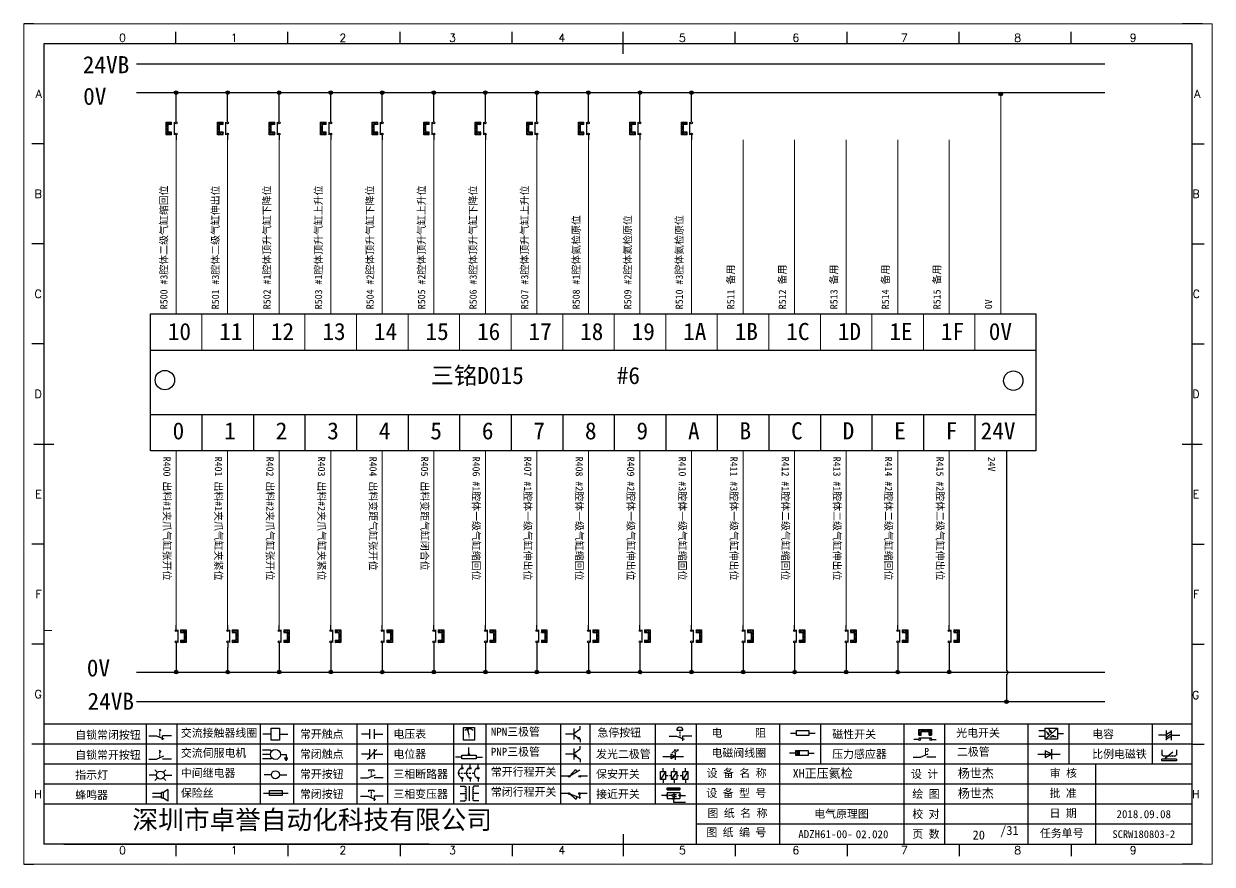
# Model space of a CAD drawing. Header units: millimetres. Extents: x 15130 to 37766, y 5931 to 11073.
# Drawn here: x 22574 to 22901.5, y 9088.9 to 9320.4 of the extents above; entities that cross this region are included whole.
import ezdxf
from ezdxf.enums import TextEntityAlignment as Align

# ---------------------------------------------------------------- set-up
doc = ezdxf.new("R2010")
doc.units = ezdxf.units.MM
doc.layers.add('AE_BOR', color=1, linetype='Continuous')
doc.styles.get("Standard").update_dxf_attribs({"font": ''})
doc.styles.add('WD', font='romans.shx', dxfattribs={"bigfont": 'gbcbig.shx'})
doc.styles.add('汉字', font='')
doc.styles.get('Standard').set_extended_font_data('SimSun')
doc.styles.get('汉字').set_extended_font_data('新宋体')

# ---------------------------------------------------------------- blocks, each defined once
blk = doc.blocks.new('磁性开关')
at = {"linetype": 'ByBlock'}
h = blk.add_hatch(dxfattribs=at)
h.set_pattern_fill('ANSI31', color=256, scale=0.1, style=0)
h.paths.add_polyline_path([(-1910.88, -776.69), (-1910.88, -775.29), (-1907.69, -775.29), (-1907.69, -776.69), (-1908.31, -776.69), (-1908.31, -775.79), (-1910.25, -775.79), (-1910.25, -776.69)])
for p, q in [((-1910.91, -777.81), (-1912.09, -777.81)), ((-1910.88, -776.69), (-1910.88, -775.29)), ((-1910.88, -775.29), (-1907.69, -775.29)), ((-1910.88, -776.69), (-1910.25, -776.69)), ((-1910.88, -777.39), (-1907.69, -777.39)), ((-1910.25, -776.69), (-1910.25, -775.79)), ((-1910.25, -775.79), (-1908.31, -775.79)), ((-1908.31, -776.69), (-1908.31, -775.79)), ((-1908.31, -776.69), (-1907.69, -776.69)), ((-1907.69, -775.29), (-1907.69, -776.69)), ((-1907.66, -777.81), (-1906.48, -777.81))]:
    blk.add_line(p, q, dxfattribs=at)
for centre in [(-1910.68, -777.81), (-1907.88, -777.81)]:
    blk.add_circle(centre, 0.225, dxfattribs=at)
blk = doc.blocks.new('*U8')
at = {"linetype": 'ByBlock'}
for p, q in [((-1909.23, -780.45), (-1909.23, -780.67)), ((-1909.23, -780.45), (-1908.92, -780.84)), ((-1909.23, -780.84), (-1909.23, -781.05)), ((-1911.92, -782.07), (-1910.06, -782.07)), ((-1910.06, -782.07), (-1908.18, -782.88)), ((-1909.23, -781.23), (-1909.23, -781.44)), ((-1909.23, -781.61), (-1909.23, -781.83)), ((-1909.23, -782), (-1909.23, -782.21)), ((-1909.23, -782.38), (-1909.23, -782.43)), ((-1908.52, -783.07), (-1908.52, -782.07)), ((-1906.25, -782.07), (-1908.52, -782.07))]:
    blk.add_line(p, q, dxfattribs=at)
blk = doc.blocks.new('*U11')
at = {"linetype": 'ByBlock'}
for p, q in [((-1911.92, -792.89), (-1910.06, -792.89)), ((-1910.06, -792.89), (-1908.18, -792.08)), ((-1908.88, -791.17), (-1909.23, -790.71)), ((-1909.23, -790.71), (-1909.23, -790.92)), ((-1909.23, -791.09), (-1909.23, -791.31)), ((-1909.23, -791.48), (-1909.23, -791.69)), ((-1909.23, -791.86), (-1909.23, -792.08)), ((-1909.23, -792.25), (-1909.23, -792.47)), ((-1906.25, -792.89), (-1908.52, -792.89))]:
    blk.add_line(p, q, dxfattribs=at)
blk = doc.blocks.new('蜂鸣器')
at = {"linetype": 'ByBlock'}
for p, q in [((-1907.17, -795.53), (-1908.25, -796.26)), ((-1907.17, -795.53), (-1907.17, -798.41)), ((-1908.8, -796.48), (-1911.01, -796.48)), ((-1908.8, -797.46), (-1911.01, -797.46)), ((-1908.25, -796.26), (-1908.8, -796.26)), ((-1908.8, -797.68), (-1908.8, -796.26)), ((-1908.25, -797.68), (-1908.8, -797.68)), ((-1908.25, -797.68), (-1908.25, -796.26)), ((-1907.17, -798.41), (-1908.25, -797.68))]:
    blk.add_line(p, q, dxfattribs=at)
blk = doc.blocks.new('指示灯')
at = {"linetype": 'ByBlock'}
for p, q in [((-1854.25, -776.92), (-1856.06, -776.92)), ((-1854.62, -775.59), (-1853.97, -776.23)), ((-1854.62, -778.25), (-1853.97, -777.61)), ((-1851.9, -775.59), (-1852.54, -776.23)), ((-1851.9, -778.25), (-1852.54, -777.61)), ((-1852.26, -776.92), (-1850.45, -776.92))]:
    blk.add_line(p, q, dxfattribs=at)
blk.add_circle((-1853.26, -776.92), 0.992, dxfattribs=at)
blk = doc.blocks.new('光电开关')
at = {"linetype": 'ByBlock'}
h = blk.add_hatch(dxfattribs=at)
h.set_pattern_fill('ANSI31', color=256, scale=0.01, style=0)
h.set_pattern_definition([(45, (0.172267, 0), (-0.0224506403, 0.0224506403), [])])
h.paths.add_polyline_path([(-1882.44, -776.34), (-1882.5, -775.91), (-1882.68, -776.07)])
h.paths.add_polyline_path([(-1882.86, -776.23), (-1882.44, -776.34), (-1882.68, -776.07)])
h.paths.add_polyline_path([(-1883.05, -776.88), (-1883.11, -776.45), (-1883.29, -776.61)])
h.paths.add_polyline_path([(-1883.47, -776.77), (-1883.05, -776.88), (-1883.29, -776.61)])
for p, q in [((-1884.01, -775.96), (-1885.56, -775.96)), ((-1884.01, -777.39), (-1885.56, -777.39)), ((-1880.91, -775.3), (-1884.01, -778.05)), ((-1883.75, -776.09), (-1883.05, -776.88)), ((-1883.11, -776.45), (-1883.47, -776.77)), ((-1883.05, -776.88), (-1883.47, -776.77)), ((-1883.14, -775.55), (-1882.44, -776.34)), ((-1883.05, -776.88), (-1883.11, -776.45)), ((-1882.5, -775.91), (-1882.86, -776.23)), ((-1882.44, -776.34), (-1882.86, -776.23)), ((-1882.78, -777.47), (-1882.23, -777.47)), ((-1882.44, -776.34), (-1882.5, -775.91)), ((-1882.23, -777.47), (-1882.23, -777.14)), ((-1882.23, -777.14), (-1881.78, -777.14)), ((-1881.78, -777.47), (-1881.78, -777.14)), ((-1881.23, -777.47), (-1881.78, -777.47)), ((-1879.37, -776.67), (-1880.91, -776.67))]:
    blk.add_line(p, q, dxfattribs=at)
blk.add_lwpolyline([(-1884.01, -775.3), (-1880.91, -775.3), (-1880.91, -778.05), (-1884.01, -778.05)], close=True, dxfattribs=at)
blk = doc.blocks.new('交流接触器线圈')
at = {"linetype": 'ByBlock'}
for p, q in [((-1880.82, -781.77), (-1882.87, -781.77)), ((-1878.72, -781.77), (-1876.67, -781.77))]:
    blk.add_line(p, q, dxfattribs=at)
blk.add_lwpolyline([(-1880.82, -780.28), (-1878.72, -780.28), (-1878.72, -783.26), (-1880.82, -783.26)], close=True, dxfattribs=at)
blk = doc.blocks.new('交流伺服电机')
at = {"linetype": 'ByBlock'}
for p, q in [((-1880.97, -785.75), (-1882.94, -785.75)), ((-1880.97, -786.85), (-1882.94, -786.85)), ((-1880.97, -785.75), (-1880.65, -786.03)), ((-1878.49, -786.85), (-1877.07, -786.85)), ((-1877.07, -786.85), (-1877.07, -787.72)), ((-1880.97, -787.94), (-1882.94, -787.94)), ((-1880.97, -787.94), (-1880.65, -787.67)), ((-1877.54, -787.72), (-1876.59, -787.72)), ((-1877.38, -788.01), (-1876.75, -788.01)), ((-1877.23, -788.29), (-1876.9, -788.29))]:
    blk.add_line(p, q, dxfattribs=at)
blk.add_circle((-1879.73, -786.85), 1.24, dxfattribs=at)
blk = doc.blocks.new('中间继电器')
at = {"linetype": 'ByBlock'}
for p, q in [((-1880.72, -791.92), (-1882.54, -791.92)), ((-1878.74, -791.92), (-1876.92, -791.92))]:
    blk.add_line(p, q, dxfattribs=at)
blk.add_circle((-1879.73, -791.92), 0.992, dxfattribs=at)
blk = doc.blocks.new('保险丝')
at = {"linetype": 'ByBlock'}
blk.add_line((-1882.72, -796.49), (-1876.55, -796.49), dxfattribs=at)
blk.add_lwpolyline([(-1881.2, -795.86), (-1878.06, -795.86), (-1878.06, -797.12), (-1881.2, -797.12)], close=True, dxfattribs=at)
blk = doc.blocks.new('常开按钮')
at = {"linetype": 'ByBlock'}
for p, q in [((-1910.06, -787.73), (-1908.18, -786.93)), ((-1909.9, -785.68), (-1908.56, -785.68)), ((-1909.9, -785.68), (-1909.9, -786.07)), ((-1909.23, -785.68), (-1909.23, -785.89)), ((-1909.23, -786.06), (-1909.23, -786.28)), ((-1909.23, -786.45), (-1909.23, -786.67)), ((-1909.23, -786.84), (-1909.23, -787.05)), ((-1908.56, -785.68), (-1908.56, -786.07)), ((-1911.92, -787.73), (-1910.06, -787.73)), ((-1909.23, -787.22), (-1909.23, -787.38)), ((-1906.25, -787.73), (-1908.52, -787.73))]:
    blk.add_line(p, q, dxfattribs=at)
blk = doc.blocks.new('常开触点')
at = {"linetype": 'ByBlock'}
for p, q in [((-1853.82, -782.99), (-1853.82, -780.56)), ((-1852.6, -782.99), (-1852.6, -780.56)), ((-1853.82, -781.77), (-1855.88, -781.77)), ((-1852.6, -781.77), (-1850.55, -781.77))]:
    blk.add_line(p, q, dxfattribs=at)
blk = doc.blocks.new('常闭触点')
at = {"linetype": 'ByBlock'}
for p, q in [((-1853.82, -786.77), (-1855.88, -786.77)), ((-1852.01, -785.66), (-1854.43, -788.1)), ((-1853.82, -787.99), (-1853.82, -785.56)), ((-1852.6, -787.99), (-1852.6, -785.56)), ((-1852.6, -786.77), (-1850.55, -786.77))]:
    blk.add_line(p, q, dxfattribs=at)
blk = doc.blocks.new('常闭按钮')
at = {"linetype": 'ByBlock'}
for p, q in [((-1856.13, -792.28), (-1854.28, -792.28)), ((-1854.28, -792.28), (-1852.4, -793.09)), ((-1854.11, -790.83), (-1852.77, -790.83)), ((-1854.11, -790.83), (-1854.11, -791.22)), ((-1853.44, -790.83), (-1853.44, -791.04)), ((-1853.44, -791.21), (-1853.44, -791.43)), ((-1853.44, -791.6), (-1853.44, -791.82)), ((-1853.44, -791.99), (-1853.44, -792.2)), ((-1853.44, -792.37), (-1853.44, -792.53)), ((-1852.77, -790.83), (-1852.77, -791.22)), ((-1850.47, -792.28), (-1852.73, -792.28)), ((-1852.73, -792.28), (-1852.73, -793.43))]:
    blk.add_line(p, q, dxfattribs=at)
blk = doc.blocks.new('电磁阀线圈')
at = {"linetype": 'ByBlock'}
for p, q in [((-1854.61, -795.92), (-1853.75, -797.16)), ((-1853.75, -795.92), (-1854.61, -797.16)), ((-1853.75, -795.92), (-1853.75, -797.16)), ((-1854.61, -796.54), (-1856.17, -796.54)), ((-1851.53, -796.54), (-1849.97, -796.54))]:
    blk.add_line(p, q, dxfattribs=at)
blk.add_lwpolyline([(-1854.61, -795.92), (-1851.53, -795.92), (-1851.53, -797.16), (-1854.61, -797.16)], close=True, dxfattribs=at)
blk = doc.blocks.new('电压表')
at = {"linetype": 'ByBlock'}
for p, q in [((-1814.84, -780.75), (-1814.91, -781.13)), ((-1814.6, -781.05), (-1814.91, -781.13)), ((-1814.84, -780.75), (-1814.46, -782.26)), ((-1814.84, -780.75), (-1814.6, -781.05))]:
    blk.add_line(p, q, dxfattribs=at)
blk.add_lwpolyline([(-1815.84, -780.34), (-1813.07, -780.34), (-1813.07, -783.49), (-1815.84, -783.49)], close=True, dxfattribs=at)
blk.add_arc((-1814.46, -782.26), 1.56, 46.8313, 133.1687, dxfattribs=at)
at = {"linetype": 'ByBlock', "insert": (-1814.7, -782.39), "char_height": 0.75, "width": 0.6768, "attachment_point": 1}
blk.add_mtext('V', dxfattribs=at)
blk = doc.blocks.new('电位器')
at = {"linetype": 'ByBlock'}
for p, q in [((-1814.45, -787.3), (-1814.62, -786.96)), ((-1814.62, -786.96), (-1814.27, -786.96)), ((-1814.45, -787.3), (-1814.45, -785.39)), ((-1814.45, -787.3), (-1814.27, -786.96)), ((-1816.21, -787.75), (-1817.79, -787.75)), ((-1812.68, -787.75), (-1811.1, -787.75))]:
    blk.add_line(p, q, dxfattribs=at)
blk.add_lwpolyline([(-1816.21, -787.3), (-1812.68, -787.3), (-1812.68, -788.2), (-1816.21, -788.2)], close=True, dxfattribs=at)
blk = doc.blocks.new('三相断路器')
at = {"linetype": 'ByBlock'}
for p, q in [((-1816.17, -790.33), (-1816.17, -789.7)), ((-1814.17, -790.33), (-1814.17, -789.7)), ((-1812.18, -790.33), (-1812.18, -789.7)), ((-1817.14, -791.74), (-1816.72, -791.74)), ((-1816.45, -791.74), (-1816.03, -791.74)), ((-1815.76, -791.74), (-1815.34, -791.74)), ((-1815.07, -791.74), (-1814.65, -791.74)), ((-1814.38, -791.74), (-1813.96, -791.74)), ((-1813.69, -791.74), (-1813.27, -791.74)), ((-1816.17, -793.19), (-1816.17, -793.83)), ((-1814.17, -793.19), (-1814.17, -793.83)), ((-1812.18, -793.19), (-1812.18, -793.83))]:
    blk.add_line(p, q, dxfattribs=at)
for centre in [(-1816.17, -790.55), (-1816.17, -792.98), (-1814.17, -790.55), (-1814.17, -792.98), (-1812.18, -790.55), (-1812.18, -792.98)]:
    blk.add_circle(centre, 0.219, dxfattribs=at)
for centre in [(-1815.81, -791.74), (-1813.82, -791.74), (-1811.83, -791.74)]:
    blk.add_arc(centre, 1.32, 115.5791, 244.4209, dxfattribs=at)
blk = doc.blocks.new('三相变压器')
at = {"linetype": 'ByBlock'}
for p, q in [((-1816.69, -795.03), (-1815.37, -795.03)), ((-1815.37, -795.03), (-1815.37, -795.24)), ((-1814.34, -798.7), (-1814.34, -795.04)), ((-1812, -795.03), (-1813.32, -795.03)), ((-1813.32, -795.03), (-1813.32, -795.24)), ((-1816.69, -796.87), (-1815.37, -796.87)), ((-1816.69, -798.71), (-1815.37, -798.71)), ((-1815.37, -798.71), (-1815.37, -798.5)), ((-1812, -796.87), (-1813.32, -796.87)), ((-1813.32, -798.71), (-1813.32, -798.5)), ((-1812, -798.71), (-1813.32, -798.71))]:
    blk.add_line(p, q, dxfattribs=at)
for centre, start, end in [((-1815.37, -795.51), 270, 90), ((-1815.37, -796.06), 270, 90), ((-1813.32, -795.51), 90, 270), ((-1813.32, -796.06), 90, 270), ((-1815.37, -796.6), 270, 90), ((-1815.37, -797.14), 270, 90), ((-1815.37, -797.68), 270, 90), ((-1815.37, -798.23), 270, 90), ((-1813.32, -796.6), 90, 270), ((-1813.32, -797.14), 90, 270), ((-1813.32, -797.68), 90, 270), ((-1813.32, -798.23), 90, 270)]:
    blk.add_arc(centre, 0.271, start, end, dxfattribs=at)
blk = doc.blocks.new('压力感应器')
at = {"linetype": 'ByBlock'}
for p, q in [((-1817.44, -777.73), (-1815.59, -777.73)), ((-1815.59, -777.73), (-1813.71, -776.93)), ((-1811.78, -777.73), (-1814.05, -777.73))]:
    blk.add_line(p, q, dxfattribs=at)
at = {"linetype": 'ByBlock', "insert": (-1814.65, -775.48), "char_height": 1.68, "width": 1.2242, "attachment_point": 1}
blk.add_mtext('{\\fNSimSun|b0|i0|c134|p49;P}', dxfattribs=at)
blk = doc.blocks.new('二极管')
at = {"linetype": 'ByBlock'}
for p, q in [((-1787.52, -776.77), (-1781.92, -776.77)), ((-1783.97, -776.77), (-1785.69, -775.9)), ((-1785.69, -775.9), (-1785.69, -777.65)), ((-1783.97, -776.77), (-1785.69, -777.65)), ((-1783.97, -777.99), (-1783.97, -775.56))]:
    blk.add_line(p, q, dxfattribs=at)
blk = doc.blocks.new('NPN三极管')
at = {"linetype": 'ByBlock'}
for p, q in [((-1785.73, -780.61), (-1785.73, -783.32)), ((-1785.73, -781.82), (-1784.15, -780.66)), ((-1784.15, -780.66), (-1784.15, -779.98)), ((-1785.73, -781.97), (-1787.81, -781.97)), ((-1785.73, -782.11), (-1784.15, -783.27)), ((-1784.41, -782.73), (-1784.74, -783.18)), ((-1784.15, -783.27), (-1784.74, -783.18)), ((-1784.15, -783.27), (-1784.41, -782.73)), ((-1784.15, -783.27), (-1784.15, -783.96))]:
    blk.add_line(p, q, dxfattribs=at)
blk = doc.blocks.new('PNP三极管')
at = {"linetype": 'ByBlock'}
for p, q in [((-1784.9, -786.74), (-1786.98, -786.74)), ((-1784.9, -785.38), (-1784.9, -788.09)), ((-1784.9, -786.59), (-1783.32, -785.43)), ((-1784.9, -786.88), (-1783.32, -788.04)), ((-1784.9, -786.88), (-1784.31, -786.97)), ((-1784.9, -786.88), (-1784.64, -787.42)), ((-1784.31, -786.97), (-1784.64, -787.42)), ((-1783.32, -785.43), (-1783.32, -784.75)), ((-1783.32, -788.04), (-1783.32, -788.73))]:
    blk.add_line(p, q, dxfattribs=at)
blk = doc.blocks.new('常开行程开关')
at = {"linetype": 'ByBlock'}
for p, q in [((-1786.29, -792.3), (-1788.01, -792.3)), ((-1785.89, -792.17), (-1784.52, -790.62)), ((-1785.89, -792.17), (-1783.43, -790.72)), ((-1784.52, -790.62), (-1784.19, -791.17)), ((-1781.48, -792.3), (-1783.21, -792.3))]:
    blk.add_line(p, q, dxfattribs=at)
for centre in [(-1786.07, -792.3), (-1783.42, -792.3)]:
    blk.add_circle(centre, 0.219, dxfattribs=at)
blk = doc.blocks.new('常闭行程开关')
at = {"linetype": 'ByBlock'}
for p, q in [((-1786.34, -796.62), (-1788.07, -796.62)), ((-1785.93, -796.72), (-1783.25, -797.7)), ((-1785.93, -796.72), (-1784.3, -798)), ((-1784.3, -798), (-1784.08, -797.4)), ((-1783.48, -796.84), (-1783.48, -797.85)), ((-1781.54, -796.62), (-1783.26, -796.62))]:
    blk.add_line(p, q, dxfattribs=at)
for centre in [(-1786.12, -796.62), (-1783.48, -796.62)]:
    blk.add_circle(centre, 0.219, dxfattribs=at)
blk = doc.blocks.new('电容')
at = {"linetype": 'ByBlock'}
for p, q in [((-1756.08, -782.99), (-1756.08, -780.56)), ((-1754.86, -780.79), (-1756.08, -781.55)), ((-1754.86, -782.99), (-1754.86, -780.56)), ((-1756.08, -781.77), (-1758.13, -781.77)), ((-1754.86, -781.44), (-1756.08, -782.2)), ((-1754.86, -781.99), (-1756.08, -782.75)), ((-1754.86, -781.77), (-1752.81, -781.77))]:
    blk.add_line(p, q, dxfattribs=at)
blk = doc.blocks.new('发光二极管')
at = {"linetype": 'ByBlock'}
for p, q in [((-1758.01, -786.77), (-1752.89, -786.77)), ((-1754.84, -786.77), (-1756.04, -786.16)), ((-1756.04, -786.16), (-1756.04, -787.39)), ((-1754.84, -786.77), (-1756.04, -787.39)), ((-1755.78, -785.92), (-1754.89, -785.14)), ((-1754.89, -785.14), (-1755.2, -785.22)), ((-1755.2, -785.22), (-1755.01, -785.43)), ((-1755.08, -785.92), (-1754.18, -785.14)), ((-1754.89, -785.14), (-1755.01, -785.43)), ((-1754.84, -787.63), (-1754.84, -785.92)), ((-1754.18, -785.14), (-1754.49, -785.22)), ((-1754.49, -785.22), (-1754.31, -785.43)), ((-1754.18, -785.14), (-1754.31, -785.43))]:
    blk.add_line(p, q, dxfattribs=at)
blk = doc.blocks.new('比例电磁阀')
at = {"linetype": 'ByBlock'}
for p, q in [((-1757.26, -775.38), (-1757.26, -776.71)), ((-1757.26, -776.71), (-1757.05, -776.71)), ((-1753.6, -777.73), (-1757.25, -777.73)), ((-1757.25, -778.13), (-1757.25, -777.73)), ((-1753.6, -778.13), (-1757.25, -778.13)), ((-1754.5, -775.98), (-1756.35, -777.44)), ((-1756.35, -777.44), (-1756.25, -777.25)), ((-1756.35, -777.44), (-1756.15, -777.38)), ((-1756.15, -777.38), (-1756.25, -777.25)), ((-1753.58, -776.71), (-1753.8, -776.71)), ((-1753.6, -777.73), (-1753.6, -778.13)), ((-1753.58, -775.38), (-1753.58, -776.71))]:
    blk.add_line(p, q, dxfattribs=at)
for centre in [(-1756.78, -776.71), (-1756.24, -776.71), (-1755.7, -776.71), (-1755.15, -776.71), (-1754.61, -776.71), (-1754.07, -776.71)]:
    blk.add_arc(centre, 0.271, 180, 0, dxfattribs=at)
blk = doc.blocks.new('保安开关')
at = {"linetype": 'ByBlock'}
for p, q in [((-1757.96, -790.79), (-1757.96, -789.97)), ((-1755.17, -790.79), (-1755.17, -789.97)), ((-1752.39, -790.79), (-1752.39, -789.97)), ((-1757.33, -790.79), (-1758.6, -792.81)), ((-1757.96, -792.81), (-1757.96, -793.62)), ((-1757.33, -791.8), (-1756.72, -791.8)), ((-1756.35, -791.8), (-1755.89, -791.8)), ((-1754.54, -790.79), (-1755.81, -792.81)), ((-1755.17, -792.81), (-1755.17, -793.62)), ((-1754.52, -791.8), (-1754.06, -791.8)), ((-1753.69, -791.8), (-1753.08, -791.8)), ((-1751.75, -790.79), (-1753.02, -792.81)), ((-1752.39, -792.81), (-1752.39, -793.62))]:
    blk.add_line(p, q, dxfattribs=at)
for points in [[(-1758.6, -790.79), (-1757.33, -790.79), (-1757.33, -792.81), (-1758.6, -792.81)], [(-1755.81, -790.79), (-1754.54, -790.79), (-1754.54, -792.81), (-1755.81, -792.81)], [(-1753.02, -790.79), (-1751.75, -790.79), (-1751.75, -792.81), (-1753.02, -792.81)]]:
    blk.add_lwpolyline(points, close=True, dxfattribs=at)
blk = doc.blocks.new('接近开关')
at = {"linetype": 'ByBlock'}
h = blk.add_hatch(dxfattribs=at)
h.set_pattern_fill('ANSI31', color=256, scale=0.01, style=0)
h.set_pattern_definition([(45, (-89.131516, -30.795668), (-0.0224506403, 0.0224506403), [])])
h.paths.add_polyline_path([(-1516.96, -1123.35), (-1516.96, -1122.85), (-1513.76, -1122.85), (-1513.76, -1123.35)])
for p, q in [((-1517.18, -1124.71), (-1518.36, -1124.71)), ((-1516.96, -1123.35), (-1516.96, -1122.85)), ((-1516.96, -1122.85), (-1513.76, -1122.85)), ((-1516.96, -1123.35), (-1513.76, -1123.35)), ((-1516.96, -1123.95), (-1513.76, -1123.95)), ((-1516.96, -1123.95), (-1516.96, -1125.47)), ((-1516.96, -1125.47), (-1513.76, -1125.47)), ((-1515.91, -1124.71), (-1516.45, -1124.71)), ((-1515.11, -1124.31), (-1515.91, -1124.71)), ((-1515.11, -1125.11), (-1515.91, -1124.71)), ((-1515.33, -1124.53), (-1515.17, -1124.53)), ((-1515.33, -1124.88), (-1515.17, -1124.88)), ((-1515.25, -1124.45), (-1515.25, -1124.61)), ((-1515.11, -1124.31), (-1515.11, -1125.11)), ((-1515.11, -1124.48), (-1514.58, -1124.48)), ((-1515.11, -1124.94), (-1514.58, -1124.94)), ((-1513.76, -1122.85), (-1513.76, -1123.35)), ((-1513.76, -1123.95), (-1513.76, -1125.47)), ((-1513.54, -1124.71), (-1512.36, -1124.71)), ((-1515.36, -1125.69), (-1515.36, -1126.36)), ((-1515.36, -1126.36), (-1512.36, -1126.36))]:
    blk.add_line(p, q, dxfattribs=at)
for centre in [(-1516.96, -1124.71), (-1515.36, -1125.47), (-1513.76, -1124.71)]:
    blk.add_circle(centre, 0.225, dxfattribs=at)
blk = doc.blocks.new('电阻')
at = {"linetype": 'ByBlock'}
for p, q in [((-3.09, 0), (-1.57, 0)), ((1.57, 0), (3.09, 0))]:
    blk.add_line(p, q, dxfattribs=at)
blk.add_lwpolyline([(-1.57, 0.63), (1.57, 0.63), (1.57, -0.63), (-1.57, -0.63)], close=True, dxfattribs=at)
blk = doc.blocks.new('急停按钮')
at = {"linetype": 'ByBlock'}
for p, q in [((-1.86, 0), (0, 0)), ((0, 0), (1.88, -0.81)), ((0.06, 1.45), (1.61, 1.45)), ((0.83, 1.45), (0.83, 1.24)), ((0.83, 1.07), (0.83, 0.85)), ((0.83, 0.68), (0.83, 0.47)), ((0.83, 0.29), (0.83, 0.08)), ((3.81, 0), (1.54, 0)), ((1.54, 0), (1.54, -1.15)), ((0.83, -0.09), (0.83, -0.24))]:
    blk.add_line(p, q, dxfattribs=at)
blk.add_arc((0.83, 1.45), 0.774, 0, 180)
blk = doc.blocks.new('电控横A4')
for p, q in [((292, -5), (5, -5)), ((5, -5), (5, -205)), ((292, -205), (292, -5)), ((10.03, -205), (289.53, -205)), ((130.8, -205), (190.75, -205)), ((190.75, -205), (259.54, -205))]:
    blk.add_line(p, q)
at = {"lineweight": 9, "ltscale": 0.1}
for p, q in [((5, -151.57), (7, -151.57)), ((101.34, -205), (130.8, -205)), ((129.44, -205), (129.44, -205)), ((129.44, -205), (129.44, -205)), ((129.44, -205), (129.44, -205)), ((129.44, -205), (129.44, -205))]:
    blk.add_line(p, q, dxfattribs=at)
at = {"linetype": 'ByBlock'}
for p, q in [((292, -175), (5, -175)), ((292, -180), (5, -180)), ((292, -185), (5, -185)), ((292, -190), (5, -190)), ((292, -195), (5, -195)), ((292, -200), (168.03, -200))]:
    blk.add_line(p, q, dxfattribs=at)
at = {"color": 0, "lineweight": -2}
for p, q in [((30.58, -175), (30.58, -195)), ((38.26, -175), (38.26, -195)), ((59.05, -175), (59.05, -195)), ((67.4, -175), (67.4, -195)), ((83.26, -175), (83.26, -195)), ((90.91, -175), (90.91, -195)), ((107.4, -175), (107.4, -195)), ((115.5, -175), (115.5, -195)), ((134.12, -175), (134.12, -195)), ((141.48, -175), (141.48, -195)), ((157.79, -175), (157.79, -195)), ((168.03, -175), (168.03, -204.92)), ((188.84, -175), (188.84, -185)), ((199.08, -175), (199.08, -185)), ((219.89, -175), (219.89, -185)), ((230.12, -175), (230.12, -185)), ((250.93, -175), (250.93, -185)), ((261.17, -175), (261.17, -185)), ((281.98, -175), (281.98, -185)), ((188.84, -185), (188.84, -204.92)), ((219.89, -185), (219.89, -205)), ((230.12, -185), (230.12, -205)), ((250.93, -185), (250.93, -205)), ((267.79, -185), (267.79, -205))]:
    blk.add_line(p, q, dxfattribs=at)
at = {"color": 0, "ltscale": 2}
for p, q in [((292, -205), (292, -183.55)), ((101.34, -205), (5, -205)), ((259.54, -205), (289.53, -205)), ((259.54, -205), (292, -205))]:
    blk.add_line(p, q, dxfattribs=at)
at = {"layer": 'AE_BOR', "lineweight": 30}
for p, q in [((2.53, 0), (0, 0)), ((294.53, 0), (289.53, 0)), ((0, -210), (2.53, -210)), ((294.53, -210), (289.53, -210))]:
    blk.add_line(p, q, dxfattribs=at)
at = {"layer": 'AE_BOR', "color": 1, "lineweight": 15}
for p, q in [((0, 0), (297, 0)), ((0, -210), (0, 0)), ((297, 0), (297, -210)), ((297, -210), (0, -210))]:
    blk.add_line(p, q, dxfattribs=at)
at = {"layer": 'AE_BOR'}
for p, q in [((38.03, -5), (38.03, -2)), ((66.03, -5), (66.03, -2)), ((94.03, -5), (94.03, -2)), ((122.03, -5), (122.03, -2)), ((149.78, -5), (149.78, -2)), ((177.78, -5), (177.78, -2)), ((205.78, -5), (205.78, -2)), ((233.78, -5), (233.78, -2)), ((261.78, -5), (261.78, -2)), ((5, -30), (2, -30)), ((292, -30), (295, -30)), ((5, -55), (2, -55)), ((292, -55), (295, -55)), ((5, -80), (2, -80)), ((292, -80), (295, -80)), ((5, -130), (2, -130)), ((292, -130), (295, -130)), ((5, -155), (2, -155)), ((292, -155), (295, -155)), ((5, -180), (2, -180)), ((292, -180), (295, -180)), ((38.03, -205), (38.03, -208)), ((66.03, -205), (66.03, -208)), ((94.03, -205), (94.03, -208)), ((122.03, -205), (122.03, -208)), ((149.78, -205), (149.78, -208)), ((177.78, -205), (177.78, -208)), ((205.78, -205), (205.78, -208)), ((233.78, -205), (233.78, -208)), ((261.78, -205), (261.78, -208))]:
    blk.add_line(p, q, dxfattribs=at)
at = {"layer": 'AE_BOR', "color": 2, "lineweight": 30}
for p, q in [((149.78, -7.5), (149.78, -2.5)), ((2.5, -105), (7.5, -105)), ((289.5, -105), (294.5, -105)), ((149.78, -202.5), (149.78, -207.5)), ((149.78, -205), (149.78, -207.5))]:
    blk.add_line(p, q, dxfattribs=at)
at = {"linetype": 'ByBlock'}
for name, p in [('*U8', (1943.19, 604.18)), ('交流接触器线圈', (1942.62, 604.27)), ('常开触点', (1940.27, 604.3)), ('电压表', (1925.71, 604.52)), ('NPN三极管', (1923.2, 604.5)), ('磁性开关', (2134.53, 598.96)), ('光电开关', (2139.22, 599.27)), ('电容', (2041.69, 603.98)), ('电位器', (1925.71, 604.52)), ('PNP三极管', (1922.37, 604.27)), ('压力感应器', (2039.72, 594.52)), ('*U11', (1943.19, 609.18)), ('交流伺服电机', (1942.62, 604.27)), ('常闭触点', (1940.27, 604.3)), ('发光二极管', (1917.72, 603.69)), ('电磁阀线圈', (2047.53, 614.3)), ('二极管', (2040.91, 594.27)), ('比例电磁阀', (2041.69, 593.98)), ('指示灯', (1887.41, 589.18)), ('中间继电器', (1942.62, 604.27)), ('常开按钮', (1996.06, 599.3)), ('三相断路器', (1925.71, 604.52)), ('常开行程开关', (1922.37, 604.27)), ('保安开关', (1917.72, 603.98)), ('蜂鸣器', (1943.19, 604.18)), ('保险丝', (1942.62, 604.27)), ('常闭按钮', (1940.27, 599.3)), ('三相变压器', (1925.71, 604.52)), ('常闭行程开关', (1922.37, 604.27)), ('接近开关', (1677.72, 931.9))]:
    blk.add_blockref(name, p, dxfattribs=at)
for name, p in [('急停按钮', (163.12, -177.98)), ('电阻', (194.66, -177.22))]:
    blk.add_blockref(name, p)
at = {"char_height": 2, "attachment_point": 1, "style": '汉字'}
for s, insert in [('{\\fKaiTi_GB2312|b0|i0|c134|p49;自锁常闭按钮}', (12.86, -176.69)), ('{\\fKaiTi_GB2312|b0|i0|c134|p49;交流接触器线圈}', (39.25, -176.19)), ('{\\fKaiTi_GB2312|b0|i0|c134|p49;常开触点}', (69.01, -176.48)), ('{\\fKaiTi_GB2312|b0|i0|c134|p49;电压表}', (92.37, -176.47)), ('{\\fKaiTi_GB2312|b0|i0|c134|p49;NPN三极管}', (116.73, -175.91)), ('{\\fKaiTi_GB2312|b0|i0|c134|p49;急停按钮}', (143.35, -176.12)), ('{\\fKaiTi_GB2312|b0|i0|c134|p49;电      阻}', (171.86, -176.19)), ('{\\fKaiTi_GB2312|b0|i0|c134|p49;磁性开关}', (202.07, -176.53)), ('{\\fKaiTi_GB2312|b0|i0|c134|p49;光电开关}', (233.02, -176.19)), ('{\\fKaiTi_GB2312|b0|i0|c134|p49;电容}', (267, -176.48)), ('{\\fKaiTi_GB2312|b0|i0|c134|p49;交流伺服电机}', (39.25, -181.19)), ('{\\fKaiTi_GB2312|b0|i0|c134|p49;电位器}', (92.37, -181.47)), ('{\\fKaiTi_GB2312|b0|i0|c134|p49;PNP三极管}', (116.73, -180.91)), ('{\\fKaiTi_GB2312|b0|i0|c134|p49;电磁阀线圈}', (171.86, -181.19)), ('{\\fKaiTi_GB2312|b0|i0|c134|p49;压力感应器}', (202.02, -181.47)), ('{\\fKaiTi_GB2312|b0|i0|c134|p49;二极管}', (233.2, -180.91)), ('{\\fKaiTi_GB2312|b0|i0|c134|p49;自锁常开按钮}', (12.86, -181.69)), ('{\\fKaiTi_GB2312|b0|i0|c134|p49;常闭触点}', (69.01, -181.48)), ('{\\fKaiTi_GB2312|b0|i0|c134|p49;发光二极管}', (143.02, -181.48)), ('{\\fKaiTi_GB2312|b0|i0|c134|p49;比例电磁铁}', (267, -181.48)), ('{\\fKaiTi_GB2312|b0|i0|c134|p49;指示灯}', (12.86, -186.69)), ('{\\fKaiTi_GB2312|b0|i0|c134|p49;中间继电器}', (39.25, -186.19)), ('{\\fKaiTi_GB2312|b0|i0|c134|p49;常开按钮}', (69.01, -186.48)), ('{\\fKaiTi_GB2312|b0|i0|c134|p49;三相断路器}', (92.37, -186.47)), ('{\\fKaiTi_GB2312|b0|i0|c134|p49;常开行程开关}', (116.73, -185.91)), ('{\\fKaiTi_GB2312|b0|i0|c134|p49;保安开关}', (143.02, -186.48)), ('{\\fKaiTi_GB2312|b0|i0|c134|p0;设 备 名 称}', (170.65, -186.24)), ('{\\fKaiTi_GB2312|b0|i0|c134|p0;设 计}', (221.72, -186.46)), ('{\\fKaiTi_GB2312|b0|i0|c134|p0;审 核}', (256.39, -186.25)), ('{\\fKaiTi_GB2312|b0|i0|c134|p49;蜂鸣器}', (12.86, -191.69)), ('{\\fKaiTi_GB2312|b0|i0|c134|p49;保险丝}', (39.25, -191.19)), ('{\\fKaiTi_GB2312|b0|i0|c134|p49;常闭按钮}', (69.01, -191.48)), ('{\\fKaiTi_GB2312|b0|i0|c134|p49;三相变压器}', (92.37, -191.47)), ('{\\fKaiTi_GB2312|b0|i0|c134|p49;常闭行程开关}', (116.73, -190.91)), ('{\\fKaiTi_GB2312|b0|i0|c134|p49;接近开关}', (143.02, -191.48)), ('{\\fKaiTi_GB2312|b0|i0|c134|p0;设 备 型 号}', (170.58, -191.24)), ('{\\fKaiTi_GB2312|b0|i0|c134|p0;绘 图}', (222.05, -191.46)), ('{\\fKaiTi_GB2312|b0|i0|c134|p0;批 准}', (256.32, -191.25)), ('{\\fKaiTi_GB2312|b0|i0|c134|p0;图 纸 名 称}', (170.86, -196.24)), ('{\\fKaiTi_GB2312|b0|i0|c134|p0;日 期}', (256.32, -196.25)), ('{\\fKaiTi_GB2312|b0|i0|c134|p0;校 对}', (222.05, -196.46)), ('{\\fKaiTi_GB2312|b0|i0|c134|p0;图 纸 编 号}', (170.57, -201.03)), ('{\\fKaiTi_GB2312|b0|i0|c134|p0;页 数}', (222.05, -201.46)), ('{\\fKaiTi_GB2312|b0|i0|c134|p0;任务单号}', (253.94, -201.25))]:
    blk.add_mtext(s, dxfattribs=dict(at, insert=insert))
for s, insert, char_height, width, attachment_point in [('{\\fKaiTi_GB2312|b0|i0|c134|p49;XH正压氦检}', (192.15, -186.2), 2.2, 26.5767, 1), ('{\\fKaiTi_GB2312|b0|i0|c134|p49;杨世杰}', (233.43, -186.2), 2.2, 15.3175, 1), ('{\\fKaiTi_GB2312|b0|i0|c134|p49;杨世杰}', (233.43, -191.2), 2.2, 15.3175, 1), ('{\\fKaiTi_GB2312|b0|i0|c134|p49;2018.09.08}', (279.89, -197.5), 2, 24.2172, 5), ('{\\fKaiTi_GB2312|b0|i0|c134|p49;SCRW180803-2}', (279.89, -202.5), 1.92, 24.2172, 5)]:
    blk.add_mtext(s, dxfattribs=dict(insert=insert, char_height=char_height, width=width, attachment_point=attachment_point))
at = {"color": 0, "lineweight": -2}
for s, insert, char_height, width, attachment_point in [('深圳市卓誉自动化科技有限公司', (27.14, -196.53), 4.7064, 96.1138, 1), ('{\\C256;ADZH61-00-}', (200.36, -202.5), 2, 31.0482, 5)]:
    blk.add_mtext(s, dxfattribs=dict(at, insert=insert, char_height=char_height, width=width, attachment_point=attachment_point))
at = {"color": 0, "linetype": 'ByBlock', "lineweight": -2, "insert": (242.64, -201.84), "char_height": 4.2689, "width": 20.8102, "attachment_point": 5}
blk.add_mtext('  {\\H0.53119x; /31}', dxfattribs=at)
at = {"layer": 'AE_BOR', "style": 'WD'}
for s, p in [('0', (24.67, -4.5)), ('1', (52.6, -4.5)), ('2', (79.75, -4.5)), ('3', (107.15, -4.5)), ('4', (134.45, -4.5)), ('5', (164.59, -4.5)), ('6', (192.94, -4.5)), ('7', (220.04, -4.5)), ('8', (248.37, -4.5)), ('9', (277.23, -4.5)), ('0', (24.67, -207.5)), ('1', (52.6, -207.5)), ('2', (79.75, -207.5)), ('3', (107.15, -207.5)), ('4', (134.45, -207.5)), ('5', (164.59, -207.5)), ('6', (192.94, -207.5)), ('7', (220.04, -207.5)), ('8', (248.37, -207.5)), ('9', (277.23, -207.5))]:
    blk.add_text(s, height=2, dxfattribs=at).set_placement(p, align=Align.CENTER)
for s, p in [('A', (4.5, -17.5)), ('A', (294.03, -17.5)), ('B', (4.5, -42.5)), ('B', (293.84, -42.5)), ('C', (4.5, -67.5)), ('C', (293.93, -67.5)), ('D', (4.5, -92.5)), ('D', (293.84, -92.5)), ('E', (4.5, -117.5)), ('E', (293.74, -117.5)), ('F', (4.5, -142.5)), ('F', (293.74, -142.5)), ('F', (293.74, -142.5)), ('G', (4.5, -167.5)), ('G', (293.74, -167.72)), ('H', (4.5, -192.5)), ('H', (293.84, -192.5))]:
    blk.add_text(s, height=2, dxfattribs=at).set_placement(p, align=Align.MIDDLE_RIGHT)

msp = doc.modelspace()

# ---------------------------------------------------------------- hatches: boundary and pattern name
at = {"lineweight": -2}
h = msp.add_hatch(color=0, dxfattribs=at)
edge = h.paths.add_edge_path()
edge.add_arc((22616.008, 9301.452), 0.5, 180, 540)
h = msp.add_hatch(color=0, dxfattribs=at)
edge = h.paths.add_edge_path()
edge.add_arc((22630.208, 9301.452), 0.5, 180, 540)
h = msp.add_hatch(color=0, dxfattribs=at)
edge = h.paths.add_edge_path()
edge.add_arc((22644.408, 9301.452), 0.5, 180, 540)
h = msp.add_hatch(color=0, dxfattribs=at)
edge = h.paths.add_edge_path()
edge.add_arc((22658.608, 9301.452), 0.5, 180, 540)
h = msp.add_hatch(color=0, dxfattribs=at)
edge = h.paths.add_edge_path()
edge.add_arc((22672.808, 9301.452), 0.5, 180, 540)
h = msp.add_hatch(color=0, dxfattribs=at)
edge = h.paths.add_edge_path()
edge.add_arc((22687.008, 9301.452), 0.5, 180, 540)
h = msp.add_hatch(color=0, dxfattribs=at)
edge = h.paths.add_edge_path()
edge.add_arc((22701.208, 9301.452), 0.5, 180, 540)
h = msp.add_hatch(color=0, dxfattribs=at)
edge = h.paths.add_edge_path()
edge.add_arc((22715.408, 9301.452), 0.5, 180, 540)
h = msp.add_hatch(color=0, dxfattribs=at)
edge = h.paths.add_edge_path()
edge.add_arc((22729.608, 9301.452), 0.5, 180, 540)
h = msp.add_hatch(color=0, dxfattribs=at)
edge = h.paths.add_edge_path()
edge.add_arc((22743.808, 9301.452), 0.5, 180, 540)
h = msp.add_hatch(color=0, dxfattribs=at)
edge = h.paths.add_edge_path()
edge.add_arc((22758.008, 9301.452), 0.5, 180, 540)
h = msp.add_hatch(color=0, dxfattribs=at)
edge = h.paths.add_edge_path()
edge.add_arc((22843.215, 9301.074), 0.5, 0, 360)
h = msp.add_hatch(color=0, dxfattribs=at)
edge = h.paths.add_edge_path()
edge.add_arc((22616.022, 9141.839), 0.5, 0, 360)
h = msp.add_hatch(color=0, dxfattribs=at)
edge = h.paths.add_edge_path()
edge.add_arc((22630.222, 9141.839), 0.5, 0, 360)
h = msp.add_hatch(color=0, dxfattribs=at)
edge = h.paths.add_edge_path()
edge.add_arc((22644.422, 9141.839), 0.5, 0, 360)
h = msp.add_hatch(color=0, dxfattribs=at)
edge = h.paths.add_edge_path()
edge.add_arc((22658.622, 9141.839), 0.5, 0, 360)
h = msp.add_hatch(color=0, dxfattribs=at)
edge = h.paths.add_edge_path()
edge.add_arc((22672.822, 9141.839), 0.5, 0, 360)
h = msp.add_hatch(color=0, dxfattribs=at)
edge = h.paths.add_edge_path()
edge.add_arc((22687.022, 9141.839), 0.5, 0, 360)
h = msp.add_hatch(color=0, dxfattribs=at)
edge = h.paths.add_edge_path()
edge.add_arc((22701.222, 9141.839), 0.5, 0, 360)
h = msp.add_hatch(color=0, dxfattribs=at)
edge = h.paths.add_edge_path()
edge.add_arc((22715.422, 9141.839), 0.5, 0, 360)
h = msp.add_hatch(color=0, dxfattribs=at)
edge = h.paths.add_edge_path()
edge.add_arc((22729.622, 9141.839), 0.5, 0, 360)
h = msp.add_hatch(color=0, dxfattribs=at)
edge = h.paths.add_edge_path()
edge.add_arc((22743.822, 9141.839), 0.5, 0, 360)
h = msp.add_hatch(color=0, dxfattribs=at)
edge = h.paths.add_edge_path()
edge.add_arc((22758.022, 9141.839), 0.5, 0, 360)
h = msp.add_hatch(color=0, dxfattribs=at)
edge = h.paths.add_edge_path()
edge.add_arc((22772.222, 9141.839), 0.5, 0, 360)
h = msp.add_hatch(color=0, dxfattribs=at)
edge = h.paths.add_edge_path()
edge.add_arc((22786.422, 9141.839), 0.5, 0, 360)
h = msp.add_hatch(color=0, dxfattribs=at)
edge = h.paths.add_edge_path()
edge.add_arc((22800.622, 9141.839), 0.5, 0, 360)
h = msp.add_hatch(color=0, dxfattribs=at)
edge = h.paths.add_edge_path()
edge.add_arc((22814.822, 9141.839), 0.5, 0, 360)
h = msp.add_hatch(color=0, dxfattribs=at)
edge = h.paths.add_edge_path()
edge.add_arc((22829.022, 9141.839), 0.5, 0, 360)
h = msp.add_hatch(color=0, dxfattribs=at)
edge = h.paths.add_edge_path()
edge.add_arc((22844.807, 9133.663), 0.5, 0, 360)

# ---------------------------------------------------------------- linework, layer by layer
at = {"color": 0, "lineweight": -2}
for p, q in [((22605.117, 9309.366), (22871.87, 9309.366)), ((22605.117, 9301.494), (22871.87, 9301.494)), ((22608.915, 9230.498), (22852.915, 9230.498)), ((22608.915, 9212.794), (22852.915, 9212.794)), ((22623.115, 9212.794), (22623.115, 9202.794)), ((22637.315, 9212.794), (22637.315, 9202.794)), ((22651.515, 9212.794), (22651.515, 9202.794)), ((22665.715, 9212.794), (22665.715, 9202.794)), ((22679.915, 9212.794), (22679.915, 9202.794)), ((22694.115, 9212.794), (22694.115, 9202.794)), ((22708.315, 9212.794), (22708.315, 9202.794)), ((22722.515, 9212.794), (22722.515, 9202.794)), ((22736.715, 9212.794), (22736.715, 9202.794)), ((22750.915, 9212.794), (22750.915, 9202.794)), ((22765.115, 9212.794), (22765.115, 9202.794)), ((22779.315, 9212.794), (22779.315, 9202.794)), ((22793.515, 9212.794), (22793.515, 9202.794)), ((22807.715, 9212.794), (22807.715, 9202.794)), ((22821.915, 9212.794), (22821.915, 9202.794)), ((22836.115, 9212.794), (22836.115, 9202.794)), ((22844.784, 9202.757), (22844.784, 9142.187)), ((22605.117, 9141.797), (22871.87, 9141.797)), ((22844.784, 9141.187), (22844.784, 9133.637)), ((22605.117, 9133.747), (22871.87, 9133.747))]:
    msp.add_line(p, q, dxfattribs=at)
for p, q in [((22616.015, 9294.684), (22616.015, 9301.494)), ((22630.215, 9294.684), (22630.215, 9301.494)), ((22644.415, 9294.684), (22644.415, 9301.494)), ((22658.615, 9294.684), (22658.615, 9301.494)), ((22672.815, 9294.684), (22672.815, 9301.494)), ((22687.015, 9294.684), (22687.015, 9301.494)), ((22701.215, 9294.684), (22701.215, 9301.494)), ((22715.415, 9294.684), (22715.415, 9301.494)), ((22729.615, 9294.684), (22729.615, 9301.494)), ((22743.815, 9294.684), (22743.815, 9301.494)), ((22758.015, 9294.684), (22758.015, 9301.494)), ((22616.015, 9148.607), (22616.015, 9141.797)), ((22630.215, 9148.607), (22630.215, 9141.797)), ((22644.415, 9148.607), (22644.415, 9141.797)), ((22658.615, 9148.607), (22658.615, 9141.797)), ((22672.815, 9148.607), (22672.815, 9141.797)), ((22687.015, 9148.607), (22687.015, 9141.797)), ((22701.215, 9148.607), (22701.215, 9141.797)), ((22715.415, 9148.607), (22715.415, 9141.797)), ((22729.615, 9148.607), (22729.615, 9141.797)), ((22743.815, 9148.607), (22743.815, 9141.797)), ((22758.015, 9148.607), (22758.015, 9141.797)), ((22772.215, 9148.607), (22772.215, 9141.797)), ((22786.415, 9148.607), (22786.415, 9141.797)), ((22800.615, 9148.607), (22800.615, 9141.797)), ((22814.815, 9148.607), (22814.815, 9141.797)), ((22829.015, 9148.607), (22829.015, 9141.797))]:
    msp.add_line(p, q)
at = {"lineweight": 0}
for p, q in [((22843.215, 9240.498), (22843.215, 9301.074)), ((22616.015, 9240.498), (22616.015, 9288.498)), ((22630.215, 9240.498), (22630.215, 9288.498)), ((22644.415, 9240.498), (22644.415, 9288.498)), ((22658.615, 9240.498), (22658.615, 9288.498)), ((22672.815, 9240.498), (22672.815, 9288.498)), ((22687.015, 9240.498), (22687.015, 9288.498)), ((22701.215, 9240.498), (22701.215, 9288.498)), ((22715.415, 9240.498), (22715.415, 9288.498)), ((22729.615, 9240.498), (22729.615, 9288.498)), ((22743.815, 9240.498), (22743.815, 9288.498)), ((22758.015, 9240.498), (22758.015, 9288.498)), ((22772.215, 9240.498), (22772.215, 9288.498)), ((22786.415, 9240.498), (22786.415, 9288.498)), ((22800.615, 9240.498), (22800.615, 9288.498)), ((22814.815, 9240.498), (22814.815, 9288.498)), ((22829.015, 9240.498), (22829.015, 9288.498)), ((22608.915, 9240.498), (22608.915, 9240.498)), ((22623.115, 9230.498), (22623.115, 9240.498)), ((22637.315, 9230.498), (22637.315, 9240.498)), ((22651.515, 9230.498), (22651.515, 9240.498)), ((22665.715, 9230.498), (22665.715, 9240.498)), ((22679.915, 9230.498), (22679.915, 9240.498)), ((22694.115, 9230.498), (22694.115, 9240.498)), ((22708.315, 9230.498), (22708.315, 9240.498)), ((22722.515, 9230.498), (22722.515, 9240.498)), ((22736.715, 9230.498), (22736.715, 9240.498)), ((22750.915, 9230.498), (22750.915, 9240.498)), ((22765.115, 9230.498), (22765.115, 9240.498)), ((22779.315, 9230.498), (22779.315, 9240.498)), ((22793.515, 9230.498), (22793.515, 9240.498)), ((22807.715, 9230.498), (22807.715, 9240.498)), ((22821.915, 9230.498), (22821.915, 9240.498)), ((22836.115, 9230.498), (22836.115, 9240.498)), ((22616.015, 9202.794), (22616.015, 9154.794)), ((22630.215, 9202.794), (22630.215, 9154.794)), ((22644.415, 9202.794), (22644.415, 9154.794)), ((22658.615, 9202.794), (22658.615, 9154.794)), ((22672.815, 9202.794), (22672.815, 9154.794)), ((22687.015, 9202.794), (22687.015, 9154.794)), ((22701.215, 9202.794), (22701.215, 9154.794)), ((22715.415, 9202.794), (22715.415, 9154.794)), ((22729.615, 9202.794), (22729.615, 9154.794)), ((22743.815, 9202.794), (22743.815, 9154.794)), ((22758.015, 9202.794), (22758.015, 9154.794)), ((22772.215, 9202.794), (22772.215, 9154.794)), ((22786.415, 9202.794), (22786.415, 9154.794)), ((22800.615, 9202.794), (22800.615, 9154.794)), ((22814.815, 9202.794), (22814.815, 9154.794)), ((22829.015, 9202.794), (22829.015, 9154.794))]:
    msp.add_line(p, q, dxfattribs=at)
at = {"color": 0, "lineweight": -2}
msp.add_lwpolyline([(22608.915, 9240.498), (22852.915, 9240.498), (22852.915, 9202.794), (22608.915, 9202.794)], close=True, dxfattribs=at)
for centre, radius in [((22616.008, 9301.452), 0.5), ((22630.208, 9301.452), 0.5), ((22644.408, 9301.452), 0.5), ((22658.608, 9301.452), 0.5), ((22672.808, 9301.452), 0.5), ((22687.008, 9301.452), 0.5), ((22701.208, 9301.452), 0.5), ((22715.408, 9301.452), 0.5), ((22729.608, 9301.452), 0.5), ((22743.808, 9301.452), 0.5), ((22758.008, 9301.452), 0.5), ((22843.215, 9301.074), 0.5), ((22612.905, 9222.276), 2.672), ((22846.669, 9222.108), 2.672), ((22616.022, 9141.839), 0.5), ((22630.222, 9141.839), 0.5), ((22644.422, 9141.839), 0.5), ((22658.622, 9141.839), 0.5), ((22672.822, 9141.839), 0.5), ((22687.022, 9141.839), 0.5), ((22701.222, 9141.839), 0.5), ((22715.422, 9141.839), 0.5), ((22729.622, 9141.839), 0.5), ((22743.822, 9141.839), 0.5), ((22758.022, 9141.839), 0.5), ((22772.222, 9141.839), 0.5), ((22786.422, 9141.839), 0.5), ((22800.622, 9141.839), 0.5), ((22814.822, 9141.839), 0.5), ((22829.022, 9141.839), 0.5), ((22844.807, 9133.663), 0.5)]:
    msp.add_circle(centre, radius, dxfattribs=at)
msp.add_arc((22844.784, 9141.687), 0.5, 270, 90)

# ---------------------------------------------------------------- block references
at = {"xscale": 1.1025, "yscale": 1.1025, "zscale": 1.1025}
msp.add_blockref('电控横A4', (22574.038, 9320.426), dxfattribs=at)
at = {"linetype": 'ByBlock', "xscale": 1.1025, "yscale": 1.1025, "zscale": 1.1025}
for p, rotation in [((21758.476, 11396.574), 89.99999999999999), ((21772.676, 11396.574), 89.99999999999999), ((21786.876, 11396.574), 89.99999999999999), ((21801.076, 11396.574), 89.99999999999999), ((21815.276, 11396.574), 89.99999999999999), ((21829.476, 11396.574), 89.99999999999999), ((21843.676, 11396.574), 89.99999999999999), ((21857.876, 11396.574), 89.99999999999999), ((21872.076, 11396.574), 89.99999999999999), ((21886.276, 11396.574), 89.99999999999999), ((21900.476, 11396.574), 89.99999999999999), ((23473.554, 7046.717), 270), ((23487.754, 7046.717), 270), ((23501.954, 7046.717), 270), ((23516.154, 7046.717), 270), ((23530.354, 7046.717), 270), ((23544.554, 7046.717), 270), ((23558.754, 7046.717), 270), ((23572.954, 7046.717), 270), ((23587.154, 7046.717), 270), ((23601.354, 7046.717), 270), ((23615.554, 7046.717), 270), ((23629.754, 7046.717), 270), ((23643.954, 7046.717), 270), ((23658.154, 7046.717), 270), ((23672.354, 7046.717), 270), ((23686.554, 7046.717), 270)]:
    msp.add_blockref('磁性开关', p, dxfattribs=dict(at, rotation=rotation))

# ---------------------------------------------------------------- texts
at = {"color": 0, "lineweight": -2}
for s, insert, char_height, width, attachment_point in [('24VB', (22590.301, 9311.507), 4.7064, 14.27309, 1), ('0V', (22590.405, 9302.805), 4.7064, 14.27309, 1), ('10', (22613.715, 9238.013), 4.7064, 7.20347, 1), ('11', (22627.915, 9238.013), 4.7064, 7.20347, 1), ('12', (22642.115, 9238.013), 4.7064, 7.20347, 1), ('13', (22656.315, 9238.013), 4.7064, 7.20347, 1), ('14', (22670.515, 9238.013), 4.7064, 7.20347, 1), ('15', (22684.715, 9238.013), 4.7064, 7.20347, 1), ('16', (22698.915, 9238.013), 4.7064, 7.20347, 1), ('17', (22713.115, 9238.013), 4.7064, 7.20347, 1), ('18', (22727.315, 9238.013), 4.7064, 7.20347, 1), ('19', (22741.515, 9238.013), 4.7064, 7.20347, 1), ('1A', (22755.715, 9238.013), 4.7064, 7.20347, 1), ('1B', (22769.915, 9238.013), 4.7064, 7.20347, 1), ('1C', (22784.115, 9238.013), 4.7064, 7.20347, 1), ('1D', (22798.315, 9238.013), 4.7064, 7.20347, 1), ('1E', (22812.515, 9238.013), 4.7064, 7.20347, 1), ('1F', (22826.715, 9238.013), 4.7064, 7.20347, 1), ('0V', (22839.915, 9238.013), 4.7064, 7.20347, 1), ('           三铭D015        #6', (22650.938, 9225.889), 4.70644, 136.41156, 1), ('0', (22615.047, 9210.647), 4.706, 7.20347, 1), ('1', (22629.247, 9210.647), 4.706, 7.20347, 1), ('2', (22643.447, 9210.647), 4.706, 7.20347, 1), ('3', (22657.647, 9210.647), 4.706, 7.20347, 1), ('4', (22671.847, 9210.647), 4.706, 7.20347, 1), ('5', (22686.047, 9210.647), 4.706, 7.20347, 1), ('6', (22700.247, 9210.647), 4.706, 7.20347, 1), ('7', (22714.447, 9210.647), 4.706, 7.20347, 1), ('8', (22728.647, 9210.647), 4.706, 7.20347, 1), ('9', (22742.847, 9210.647), 4.706, 7.20347, 1), ('A', (22757.047, 9210.647), 4.706, 7.20347, 1), ('B', (22771.247, 9210.647), 4.706, 7.20347, 1), ('C', (22785.447, 9210.647), 4.706, 7.20347, 1), ('D', (22799.647, 9210.647), 4.706, 7.20347, 1), ('E', (22813.847, 9210.647), 4.706, 7.20347, 1), ('F', (22828.047, 9210.647), 4.706, 7.20347, 1), ('24V', (22837.668, 9210.647), 4.7064, 7.20347, 1), ('0V', (22591.41, 9145.332), 4.7064, 14.27309, 1), ('24VB', (22591.603, 9136.151), 4.7064, 14.27309, 1), ('电气原理图', (22799.346, 9102.682), 2.205, 34.2306, 5), ('02.020', (22803.261, 9098.256), 2.205, 5.72397, 1)]:
    msp.add_mtext(s, dxfattribs=dict(at, insert=insert, char_height=char_height, width=width, attachment_point=attachment_point))
at = {"color": 0, "lineweight": -2, "char_height": 2, "width": 71.79445, "attachment_point": 1}
for s, insert, rotation in [('R500 {\\C256;#3腔体二级气缸缩回位}', (22611.632, 9241.8), 90), ('R501 {\\C256;#3腔体二级气缸伸出位}', (22625.832, 9241.8), 90), ('R502 {\\C256;#1腔体顶升气缸下降位}', (22640.032, 9241.8), 90), ('R503 {\\C256;#1腔体顶升气缸上升位}', (22654.232, 9241.8), 90), ('R504 {\\C256;#2腔体顶升气缸下降位}', (22668.432, 9241.8), 90), ('R505 {\\C256;#2腔体顶升气缸上升位}', (22682.632, 9241.8), 90), ('R506 {\\C256;#3腔体顶升气缸下降位}', (22696.832, 9241.8), 90), ('R507 {\\C256;#3腔体顶升气缸上升位}', (22711.032, 9241.8), 90), ('R508 {\\C256;#1腔体氦检原位}', (22725.232, 9241.8), 90), ('R509 {\\C256;#2腔体氦检原位}', (22739.432, 9241.8), 90), ('R510 {\\C256;#3腔体氦检原位}', (22753.632, 9241.8), 90), ('R511 备用', (22767.832, 9241.8), 90), ('R512 备用', (22782.032, 9241.8), 90), ('R513 备用', (22796.232, 9241.8), 90), ('R514 备用', (22810.432, 9241.8), 90), ('R515 备用', (22824.632, 9241.8), 90), ('0V', (22838.832, 9241.8), 90), ('{\\C256;R400 出料#1夹爪气缸张开位}', (22614.492, 9201.157), 270), ('{\\C256;R401 出料#1夹爪气缸夹紧位}', (22628.692, 9201.157), 270), ('{\\C256;R402 出料#2夹爪气缸张开位}', (22642.892, 9201.157), 270), ('{\\C256;R403 出料#2夹爪气缸夹紧位}', (22657.092, 9201.157), 270), ('{\\C256;R404 出料变距气缸张开位}', (22671.292, 9201.157), 270), ('{\\C256;R405 出料变距气缸闭合位}', (22685.492, 9201.157), 270), ('{\\C256;R406 #1腔体一级气缸缩回位}', (22699.692, 9201.157), 270), ('{\\C256;R407 #1腔体一级气缸伸出位}', (22713.892, 9201.157), 270), ('{\\C256;R408 #2腔体一级气缸缩回位}', (22728.092, 9201.157), 270), ('{\\C256;R409 #2腔体一级气缸伸出位}', (22742.292, 9201.157), 270), ('{\\C256;R410 #3腔体一级气缸缩回位}', (22756.492, 9201.157), 270), ('{\\C256;R411 #3腔体一级气缸伸出位}', (22770.692, 9201.157), 270), ('{\\C256;R412 #1腔体二级气缸缩回位}', (22784.892, 9201.157), 270), ('{\\C256;R413 #1腔体二级气缸伸出位}', (22799.092, 9201.157), 270), ('{\\C256;R414 #2腔体二级气缸缩回位}', (22813.292, 9201.157), 270), ('{\\C256;R415 #2腔体二级气缸伸出位}', (22827.492, 9201.157), 270), ('{\\C256;24V}', (22841.692, 9201.157), 270)]:
    msp.add_mtext(s, dxfattribs=dict(at, insert=insert, rotation=rotation))
at = {"color": 0, "linetype": 'ByBlock', "lineweight": -2, "insert": (22837.16, 9096.933), "char_height": 2.5, "width": 5.1278, "attachment_point": 5}
msp.add_mtext('20', dxfattribs=at)

doc.saveas('drawing.dxf')
